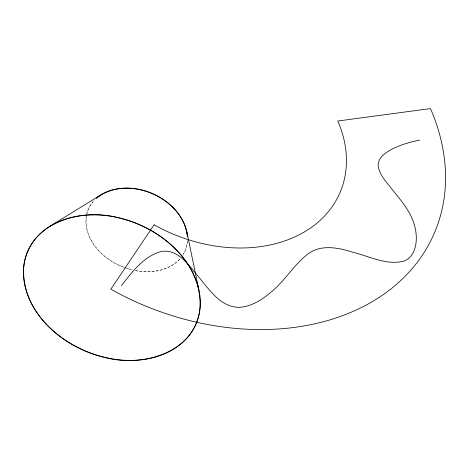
<?xml version="1.0" encoding="UTF-8"?>
<svg xmlns="http://www.w3.org/2000/svg" width="469" height="469" viewBox="0 0 469 469"><rect width="100%" height="100%" fill="white"/><g stroke="black" fill="none" stroke-linecap="round" stroke-linejoin="round"><path stroke-width="0.35" stroke-dasharray="2.35 1.76" d="M86.566 214.995C82.268 242.151 107.8 264.276 132.194 269.898M86.847 213.747C88.066 208.816 90.546 204.179 94.064 200.509M135.441 270.572C151.018 273.697 169.286 270.883 180.237 258.472A52.639 39.484 23.3 0 1 135.43 270.619M131.889 269.845A52.639 39.484 23.3 0 1 94.134 200.363M187.418 240.292C187.242 245.738 185.39 251.062 182.418 255.611A52.639 39.484 23.3 0 0 187.477 240.298"/><path stroke-width="0.7" d="M121.524 285.639C131.824 272.249 142.916 257.346 159.648 251.912C176.707 247.398 188.186 264.434 197.607 275.69C208.775 288.646 220.078 307.33 239.296 307.33C252.258 306.597 263.478 298.8 272.94 290.516C285.422 279.741 293.952 265.132 306.861 254.825C319.799 244.003 337.756 247.433 352.442 252.123C369.338 256.215 386.819 265.841 404.489 260.975C414.408 256.613 417.035 244.396 416.161 234.576A71.552 53.671 23.3 0 0 414.256 224.458C410.357 211.349 401.323 200.703 392.823 190.308C386.984 182.588 378.993 175.054 378.125 164.883C378.618 156.347 387.154 151.622 393.931 148.175C402.132 144.329 410.897 141.79 419.784 140.149M96.321 198.276C127.785 173.524 183.156 197.179 187.442 236.874M48.987 226.861L100.583 195.016M186.715 231.217L198.879 289.848M96.538 198.047A52.639 39.484 23.3 0 1 151.997 193.533A52.639 39.484 23.3 0 1 187.459 236.646M23.702 267.254C21.287 313.046 63.831 348.104 105.232 357.495C142.564 367.725 195.866 352.594 200.034 308.016C202.45 262.224 159.906 227.172 118.505 217.774C81.166 207.544 27.87 222.675 23.702 267.254M154.108 224.803L110.813 289.197A241.371 181.057 23.3 0 0 369.713 303.109A241.371 181.057 23.3 0 0 430.483 108.591L337.797 121.02A138.701 104.042 23.3 0 1 302.88 232.8A138.701 104.042 23.3 0 1 154.108 224.803M46.044 323.95A91.613 68.72 23.3 0 0 195.907 324.091A91.613 68.72 23.3 0 0 93.636 214.855A91.613 68.72 23.3 0 0 46.044 323.95"/></g></svg>
